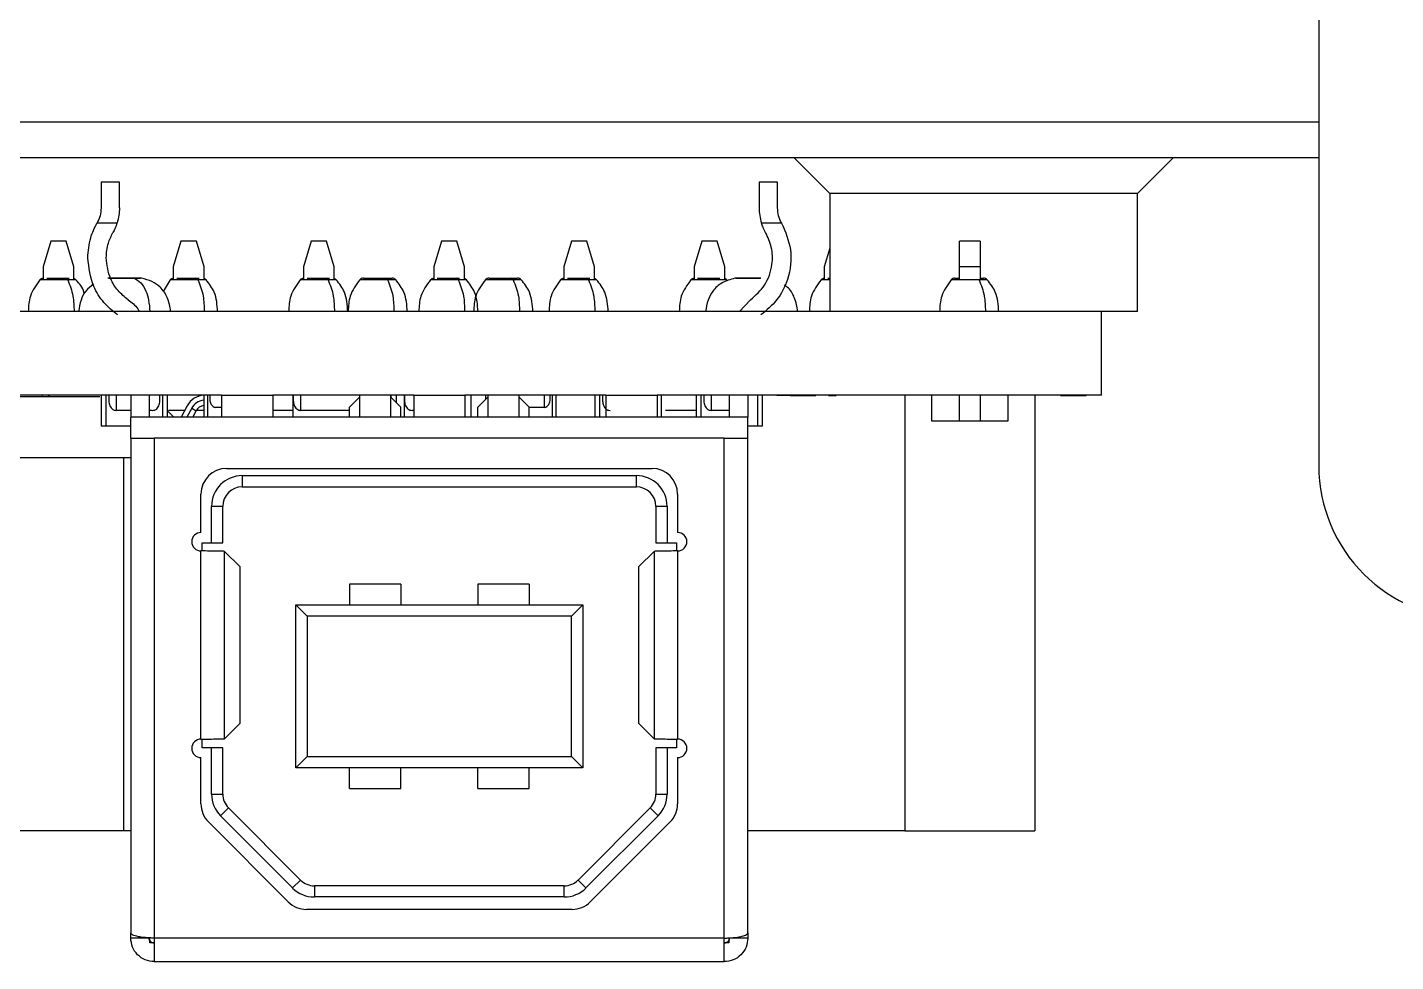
# Model space of a CAD drawing. Header units: millimetres. Extents: x -2889 to 8174, y 2447 to 8478.
# Drawn here: x 2686.543 to 2689.212, y 3457.852 to 3459.674 of the extents above; entities that cross this region are included whole.
import ezdxf

# ---------------------------------------------------------------- set-up
doc = ezdxf.new("R2010")
doc.units = ezdxf.units.MM

msp = doc.modelspace()

# ---------------------------------------------------------------- linework, layer by layer
at = {"color": 7, "linetype": 'Continuous', "lineweight": 25}
for p, q in [((2689.0625, 3459.7195), (2689.0625, 3458.8195)), ((2684.365, 3459.4895), (2689.0625, 3459.4895)), ((2689.0625, 3459.4195), (2684.365, 3459.4195)), ((2688.0387, 3459.4195), (2688.1087, 3459.3495)), ((2688.7087, 3459.3495), (2688.7787, 3459.4195)), ((2686.6867, 3459.3715), (2686.6867, 3459.3215)), ((2686.7227, 3459.3715), (2686.6867, 3459.3715)), ((2686.7227, 3459.3215), (2686.7227, 3459.3715)), ((2687.9707, 3459.3715), (2687.9707, 3459.3215)), ((2688.0067, 3459.3715), (2687.9707, 3459.3715)), ((2688.0067, 3459.3215), (2688.0067, 3459.3715)), ((2688.1087, 3459.3495), (2688.1087, 3459.1195)), ((2688.7087, 3459.3495), (2688.1087, 3459.3495)), ((2688.7087, 3459.1195), (2688.7087, 3459.3495)), ((2686.679, 3459.2922), (2686.7181, 3459.2922)), ((2687.9753, 3459.2922), (2688.0143, 3459.2922)), ((2688.0143, 3459.2922), (2688.0146, 3459.2918)), ((2686.5887, 3459.2565), (2686.5737, 3459.2065)), ((2686.6187, 3459.2565), (2686.5887, 3459.2565)), ((2686.6337, 3459.2065), (2686.6187, 3459.2565)), ((2686.8427, 3459.2565), (2686.8277, 3459.2065)), ((2686.8727, 3459.2565), (2686.8427, 3459.2565)), ((2686.8877, 3459.2065), (2686.8727, 3459.2565)), ((2687.0967, 3459.2565), (2687.0817, 3459.2065)), ((2687.1267, 3459.2565), (2687.0967, 3459.2565)), ((2687.1417, 3459.2065), (2687.1267, 3459.2565)), ((2687.3507, 3459.2565), (2687.3357, 3459.2065)), ((2687.3807, 3459.2565), (2687.3507, 3459.2565)), ((2687.3957, 3459.2065), (2687.3807, 3459.2565)), ((2687.6047, 3459.2565), (2687.5897, 3459.2065)), ((2687.6347, 3459.2565), (2687.6047, 3459.2565)), ((2687.6497, 3459.2065), (2687.6347, 3459.2565)), ((2687.8587, 3459.2565), (2687.8437, 3459.2065)), ((2687.8887, 3459.2565), (2687.8587, 3459.2565)), ((2687.9037, 3459.2065), (2687.8887, 3459.2565)), ((2688.4017, 3459.2565), (2688.3617, 3459.2565)), ((2688.3617, 3459.2065), (2688.3617, 3459.2565)), ((2688.4017, 3459.2565), (2688.4017, 3459.2065)), ((2688.1087, 3459.2432), (2688.0977, 3459.2065)), ((2686.5737, 3459.2065), (2686.5737, 3459.1827)), ((2686.6337, 3459.1808), (2686.6337, 3459.2065)), ((2686.8277, 3459.2065), (2686.8277, 3459.1827)), ((2686.8877, 3459.1808), (2686.8877, 3459.2065)), ((2687.0817, 3459.2065), (2687.0817, 3459.1827)), ((2687.1417, 3459.1808), (2687.1417, 3459.2065)), ((2687.3357, 3459.2065), (2687.3357, 3459.1827)), ((2687.3957, 3459.1808), (2687.3957, 3459.2065)), ((2687.5897, 3459.2065), (2687.5897, 3459.1827)), ((2687.6497, 3459.1808), (2687.6497, 3459.2065)), ((2687.8437, 3459.2065), (2687.8437, 3459.1827)), ((2687.9037, 3459.1808), (2687.9037, 3459.2065)), ((2688.0977, 3459.2065), (2688.0977, 3459.1827)), ((2688.4017, 3459.2065), (2688.3617, 3459.2065)), ((2688.3617, 3459.1822), (2688.3617, 3459.2065)), ((2688.4017, 3459.2065), (2688.4017, 3459.1809)), ((2686.5807, 3459.1845), (2686.6177, 3459.1845)), ((2686.6177, 3459.1845), (2686.6243, 3459.1845)), ((2686.7017, 3459.1845), (2686.7498, 3459.1845)), ((2686.7498, 3459.1845), (2686.7639, 3459.1845)), ((2686.8214, 3459.1814), (2686.8079, 3459.1583)), ((2686.8347, 3459.1845), (2686.8717, 3459.1845)), ((2686.8717, 3459.1845), (2686.8783, 3459.1845)), ((2687.0887, 3459.1845), (2687.1257, 3459.1845)), ((2687.1257, 3459.1845), (2687.1323, 3459.1845)), ((2687.1988, 3459.1845), (2687.2418, 3459.1845)), ((2687.2418, 3459.1845), (2687.2544, 3459.1845)), ((2687.3427, 3459.1845), (2687.3797, 3459.1845)), ((2687.3797, 3459.1845), (2687.3863, 3459.1845)), ((2687.4438, 3459.1845), (2687.4868, 3459.1845)), ((2687.4868, 3459.1845), (2687.4994, 3459.1845)), ((2687.5967, 3459.1845), (2687.6337, 3459.1845)), ((2687.6337, 3459.1845), (2687.6403, 3459.1845)), ((2687.8507, 3459.1845), (2687.8877, 3459.1845)), ((2687.8877, 3459.1845), (2687.8943, 3459.1845)), ((2687.9252, 3459.1845), (2687.9733, 3459.1845)), ((2688.1047, 3459.1845), (2688.1087, 3459.1845)), ((2688.3527, 3459.1845), (2688.3617, 3459.1845)), ((2688.4017, 3459.1845), (2688.4083, 3459.1845)), ((2687.9325, 3459.1195), (2687.9537, 3459.1423)), ((2688.6387, 3459.1195), (2683.2787, 3459.1195)), ((2688.6387, 3458.9565), (2688.6387, 3459.1195)), ((2688.7087, 3459.1195), (2688.6387, 3459.1195)), ((2686.9217, 3458.9565), (2684.8687, 3458.9565)), ((2686.4581, 3458.954), (2686.6844, 3458.954)), ((2686.5846, 3458.954), (2686.5846, 3458.9565)), ((2686.5846, 3458.9564), (2686.5846, 3458.9565)), ((2686.6867, 3458.9565), (2686.6867, 3458.8965)), ((2686.6967, 3458.8965), (2686.6967, 3458.9565)), ((2686.7447, 3458.9565), (2686.7447, 3458.9135)), ((2686.7807, 3458.9565), (2686.7807, 3458.9135)), ((2686.8167, 3458.9135), (2686.8167, 3458.9565)), ((2686.887, 3458.9565), (2686.887, 3458.9135)), ((2686.9217, 3458.9565), (2686.9217, 3458.9135)), ((2686.9217, 3458.9565), (2687.0217, 3458.9565)), ((2687.0217, 3458.9565), (2687.0217, 3458.9135)), ((2687.2967, 3458.9565), (2687.0217, 3458.9565)), ((2687.0618, 3458.9564), (2687.0618, 3458.9565)), ((2687.0618, 3458.9135), (2687.0618, 3458.9565)), ((2687.1917, 3458.9531), (2687.1717, 3458.9331)), ((2687.1917, 3458.9135), (2687.1917, 3458.9565)), ((2687.2517, 3458.9565), (2687.2517, 3458.9135)), ((2687.2525, 3458.9555), (2687.2517, 3458.9555)), ((2687.2517, 3458.9531), (2687.2717, 3458.9331)), ((2687.2525, 3458.9522), (2687.2525, 3458.9565)), ((2687.2786, 3458.9564), (2687.2786, 3458.9565)), ((2687.2786, 3458.9135), (2687.2786, 3458.9565)), ((2687.2967, 3458.9565), (2687.2967, 3458.9135)), ((2687.2967, 3458.9565), (2687.3967, 3458.9565)), ((2687.3967, 3458.9565), (2687.3967, 3458.9135)), ((2687.6717, 3458.9565), (2687.3967, 3458.9565)), ((2687.4086, 3458.9564), (2687.4086, 3458.9565)), ((2687.4086, 3458.9135), (2687.4086, 3458.9565)), ((2687.4417, 3458.9531), (2687.4217, 3458.9331)), ((2687.4375, 3458.9489), (2687.4375, 3458.9565)), ((2687.4417, 3458.9135), (2687.4417, 3458.9565)), ((2687.5017, 3458.9565), (2687.5017, 3458.9135)), ((2687.5125, 3458.9563), (2687.5017, 3458.9563)), ((2687.5017, 3458.9531), (2687.5217, 3458.9331)), ((2687.575, 3458.9135), (2687.575, 3458.9565)), ((2687.6499, 3458.9565), (2687.6499, 3458.9135)), ((2687.6717, 3458.9565), (2687.7717, 3458.9565)), ((2687.6717, 3458.9565), (2687.6717, 3458.9135)), ((2687.7717, 3458.9565), (2687.7717, 3458.9135)), ((2688.6387, 3458.9565), (2687.7717, 3458.9565)), ((2687.7799, 3458.9135), (2687.7799, 3458.9565)), ((2687.8475, 3458.9565), (2687.8475, 3458.9135)), ((2687.9127, 3458.9135), (2687.9127, 3458.9565)), ((2687.9487, 3458.9565), (2687.9487, 3458.9135)), ((2687.9675, 3458.9565), (2687.9675, 3458.8965)), ((2687.9775, 3458.8965), (2687.9775, 3458.9565)), ((2687.9782, 3458.9555), (2687.9782, 3458.9565)), ((2687.9808, 3458.9555), (2687.9808, 3458.9565)), ((2687.9913, 3458.9555), (2687.9913, 3458.9565)), ((2688.0051, 3458.9555), (2688.0051, 3458.9565)), ((2688.032, 3458.9555), (2688.0051, 3458.9555)), ((2688.032, 3458.9555), (2688.032, 3458.9565)), ((2688.032, 3458.9555), (2688.0814, 3458.9555)), ((2688.084, 3458.9555), (2688.084, 3458.9565)), ((2688.1058, 3458.9555), (2688.1058, 3458.9565)), ((2688.1058, 3458.9555), (2688.1109, 3458.9555)), ((2688.1109, 3458.9555), (2688.1109, 3458.9565)), ((2688.1112, 3458.9555), (2688.1112, 3458.9565)), ((2688.121, 3458.9555), (2688.121, 3458.9565)), ((2688.1369, 3458.9555), (2688.1369, 3458.9565)), ((2688.1505, 3458.9555), (2688.1505, 3458.9565)), ((2688.1658, 3458.9555), (2688.1658, 3458.9565)), ((2688.1891, 3458.9555), (2688.1891, 3458.9565)), ((2688.2128, 3458.9555), (2688.2128, 3458.9565)), ((2688.2179, 3458.9555), (2688.2179, 3458.9565)), ((2688.2547, 3458.9565), (2688.2547, 3458.1065)), ((2688.3067, 3458.9565), (2688.3067, 3458.9065)), ((2688.3617, 3458.9065), (2688.3617, 3458.9565)), ((2688.4017, 3458.9565), (2688.4017, 3458.9065)), ((2688.4567, 3458.9065), (2688.4567, 3458.9565)), ((2688.5087, 3458.9565), (2688.5087, 3458.1065)), ((2688.5343, 3458.9555), (2688.5343, 3458.9565)), ((2688.5417, 3458.9555), (2688.5417, 3458.9565)), ((2688.5587, 3458.9555), (2688.5587, 3458.9565)), ((2688.5587, 3458.9555), (2688.6087, 3458.9555)), ((2688.6087, 3458.9555), (2688.6087, 3458.9565)), ((2686.7447, 3458.9265), (2686.7167, 3458.9265)), ((2686.7867, 3458.9265), (2686.7807, 3458.9265)), ((2686.8167, 3458.9255), (2686.8281, 3458.914)), ((2686.85, 3458.9265), (2686.8186, 3458.9265)), ((2686.8547, 3458.9354), (2686.843, 3458.9135)), ((2686.8636, 3458.9307), (2686.8724, 3458.926)), ((2686.8657, 3458.9135), (2686.8724, 3458.926)), ((2686.887, 3458.9265), (2686.8727, 3458.9265)), ((2686.9217, 3458.9325), (2686.911, 3458.9325)), ((2687.0618, 3458.9265), (2687.0217, 3458.9265)), ((2687.1717, 3458.9265), (2687.0768, 3458.9265)), ((2687.1717, 3458.9135), (2687.1717, 3458.9331)), ((2687.2717, 3458.9135), (2687.2717, 3458.9331)), ((2687.2967, 3458.9265), (2687.2936, 3458.9265)), ((2687.4217, 3458.9135), (2687.4217, 3458.9331)), ((2687.5217, 3458.9135), (2687.5217, 3458.9331)), ((2687.551, 3458.9325), (2687.5217, 3458.9325)), ((2687.8475, 3458.9265), (2687.788, 3458.9265)), ((2687.9127, 3458.9265), (2687.8775, 3458.9265)), ((2687.9487, 3458.9135), (2686.7447, 3458.9135)), ((2686.7447, 3458.8725), (2686.7447, 3458.9135)), ((2686.8281, 3458.914), (2686.8281, 3458.9135)), ((2687.9487, 3458.8725), (2687.9487, 3458.9135)), ((2688.3067, 3458.9065), (2688.4567, 3458.9065)), ((2686.6867, 3458.8965), (2686.6967, 3458.8965)), ((2686.6967, 3458.8965), (2686.7447, 3458.8965)), ((2686.7447, 3458.8725), (2686.7447, 3457.9075)), ((2686.7447, 3458.8725), (2686.7907, 3458.8725)), ((2686.7907, 3458.8725), (2686.7907, 3457.8975)), ((2687.9027, 3458.8725), (2686.7907, 3458.8725)), ((2687.9027, 3457.8975), (2687.9027, 3458.8725)), ((2687.9027, 3458.8725), (2687.9487, 3458.8725)), ((2687.9487, 3458.8965), (2687.9675, 3458.8965)), ((2687.9487, 3457.9075), (2687.9487, 3458.8725)), ((2687.9675, 3458.8965), (2687.9775, 3458.8965)), ((2686.7447, 3458.834), (2686.4581, 3458.834)), ((2686.7307, 3458.834), (2686.7307, 3458.1065)), ((2686.9317, 3458.8135), (2687.7617, 3458.8135)), ((2686.9622, 3458.7995), (2687.7312, 3458.7995)), ((2686.9622, 3458.7995), (2686.9622, 3458.7775)), ((2687.7312, 3458.7775), (2687.7312, 3458.7995)), ((2686.9622, 3458.7775), (2687.7312, 3458.7775)), ((2686.8817, 3458.6885), (2686.8817, 3458.7635)), ((2686.9022, 3458.6685), (2686.9022, 3458.7395)), ((2686.9242, 3458.7395), (2686.9022, 3458.7395)), ((2686.9242, 3458.6685), (2686.9242, 3458.7395)), ((2687.7692, 3458.7395), (2687.7692, 3458.6685)), ((2687.7911, 3458.7395), (2687.7692, 3458.7395)), ((2687.7911, 3458.7395), (2687.7911, 3458.6685)), ((2687.8117, 3458.7635), (2687.8117, 3458.6885)), ((2686.8842, 3458.6685), (2686.9022, 3458.6685)), ((2686.8842, 3458.6525), (2686.8842, 3458.6685)), ((2686.9022, 3458.6685), (2686.9242, 3458.6685)), ((2687.7692, 3458.6685), (2687.7911, 3458.6685)), ((2687.7911, 3458.6685), (2687.8092, 3458.6685)), ((2687.8092, 3458.6685), (2687.8092, 3458.6525)), ((2686.8817, 3458.2855), (2686.8817, 3458.6525)), ((2686.9275, 3458.2863), (2686.9275, 3458.6517)), ((2686.9275, 3458.6517), (2686.9572, 3458.6219)), ((2687.7361, 3458.6219), (2687.7658, 3458.6517)), ((2687.7658, 3458.6517), (2687.7658, 3458.2863)), ((2687.8117, 3458.6525), (2687.8117, 3458.2855)), ((2686.9572, 3458.6219), (2686.9572, 3458.3162)), ((2687.7361, 3458.3162), (2687.7361, 3458.6219)), ((2687.2717, 3458.5875), (2687.1717, 3458.5875)), ((2687.1717, 3458.5875), (2687.1717, 3458.5475)), ((2687.2717, 3458.5875), (2687.2717, 3458.5475)), ((2687.5217, 3458.5875), (2687.4217, 3458.5875)), ((2687.4217, 3458.5875), (2687.4217, 3458.5479)), ((2687.5217, 3458.5875), (2687.5217, 3458.5479)), ((2687.0667, 3458.2295), (2687.0667, 3458.5475)), ((2687.0667, 3458.5475), (2687.0886, 3458.5256)), ((2687.0667, 3458.5475), (2687.6267, 3458.5475)), ((2687.0886, 3458.5256), (2687.0886, 3458.2515)), ((2687.6047, 3458.5256), (2687.0886, 3458.5256)), ((2687.6047, 3458.5256), (2687.6267, 3458.5475)), ((2687.6047, 3458.2515), (2687.6047, 3458.5256)), ((2687.6267, 3458.5475), (2687.6267, 3458.2295)), ((2686.9572, 3458.3162), (2686.9275, 3458.2863)), ((2687.7658, 3458.2863), (2687.7361, 3458.3162)), ((2686.8842, 3458.2685), (2686.8842, 3458.2856)), ((2687.8092, 3458.2856), (2687.8092, 3458.2685)), ((2686.9022, 3458.2685), (2686.8842, 3458.2685)), ((2686.9022, 3458.1783), (2686.9022, 3458.2685)), ((2686.9242, 3458.2685), (2686.9022, 3458.2685)), ((2686.9242, 3458.1783), (2686.9242, 3458.2685)), ((2687.7692, 3458.2685), (2687.7692, 3458.1783)), ((2687.7911, 3458.2685), (2687.7692, 3458.2685)), ((2687.7911, 3458.2685), (2687.7911, 3458.1783)), ((2687.8092, 3458.2685), (2687.7911, 3458.2685)), ((2686.8817, 3458.1593), (2686.8817, 3458.2495)), ((2687.0667, 3458.2295), (2687.0886, 3458.2515)), ((2687.0886, 3458.2515), (2687.6047, 3458.2515)), ((2687.6047, 3458.2515), (2687.6267, 3458.2295)), ((2687.8117, 3458.2495), (2687.8117, 3458.1593)), ((2687.6267, 3458.2295), (2687.0667, 3458.2295)), ((2687.1717, 3458.1895), (2687.1717, 3458.2292)), ((2687.2717, 3458.1895), (2687.2717, 3458.2295)), ((2687.4217, 3458.1895), (2687.4217, 3458.2295)), ((2687.5217, 3458.1895), (2687.5217, 3458.2295)), ((2686.9022, 3458.1783), (2686.9242, 3458.1783)), ((2687.1717, 3458.1895), (2687.2717, 3458.1895)), ((2687.4217, 3458.1895), (2687.5217, 3458.1895)), ((2687.7692, 3458.1783), (2687.7911, 3458.1783)), ((2686.9353, 3458.1514), (2686.9198, 3458.1359)), ((2687.076, 3458.0107), (2686.9353, 3458.1514)), ((2687.758, 3458.1514), (2687.6173, 3458.0107)), ((2687.7735, 3458.1359), (2687.758, 3458.1514)), ((2687.052, 3457.9682), (2686.8963, 3458.1239)), ((2687.0605, 3457.9952), (2686.9198, 3458.1359)), ((2687.7735, 3458.1359), (2687.6328, 3457.9952)), ((2687.797, 3458.1239), (2687.6413, 3457.9682)), ((2686.7307, 3458.1065), (2686.4767, 3458.1065)), ((2686.7447, 3458.1065), (2686.7307, 3458.1065)), ((2688.2547, 3458.1065), (2687.9487, 3458.1065)), ((2688.2547, 3458.1065), (2688.5087, 3458.1065)), ((2687.0605, 3457.9952), (2687.076, 3458.0107)), ((2687.1029, 3457.9995), (2687.1029, 3457.9776)), ((2687.5904, 3457.9995), (2687.1029, 3457.9995)), ((2687.5904, 3457.9776), (2687.5904, 3457.9995)), ((2687.6173, 3458.0107), (2687.6328, 3457.9952)), ((2687.5904, 3457.9776), (2687.1029, 3457.9776)), ((2687.6059, 3457.9535), (2687.0874, 3457.9535)), ((2686.7447, 3457.8975), (2686.7447, 3457.9075)), ((2686.7807, 3457.8975), (2686.7447, 3457.8975)), ((2686.7817, 3457.8885), (2686.7817, 3457.8977)), ((2686.7907, 3457.8885), (2686.7817, 3457.8885)), ((2687.9027, 3457.8975), (2686.7907, 3457.8975)), ((2686.7907, 3457.8975), (2686.7907, 3457.8515)), ((2687.9027, 3457.8515), (2687.9027, 3457.8975)), ((2687.9117, 3457.8885), (2687.9027, 3457.8885)), ((2687.9117, 3457.8977), (2687.9117, 3457.8885)), ((2687.9487, 3457.8975), (2687.9127, 3457.8975)), ((2687.9487, 3457.9075), (2687.9487, 3457.8975)), ((2686.7907, 3457.8515), (2687.9027, 3457.8515))]:
    msp.add_line(p, q, dxfattribs=at)
at = {"color": 8, "linetype": 'Continuous', "lineweight": 25}
for p, q in [((2686.6217, 3459.1814), (2686.5674, 3459.1814)), ((2686.6331, 3459.1814), (2686.6217, 3459.1814)), ((2686.6376, 3459.1814), (2686.6337, 3459.1814)), ((2686.7508, 3459.1844), (2686.7002, 3459.1844)), ((2686.7658, 3459.1844), (2686.7508, 3459.1844)), ((2686.8757, 3459.1814), (2686.8214, 3459.1814)), ((2686.8871, 3459.1814), (2686.8757, 3459.1814)), ((2686.8916, 3459.1814), (2686.8877, 3459.1814)), ((2687.1297, 3459.1814), (2687.0754, 3459.1814)), ((2687.1411, 3459.1814), (2687.1297, 3459.1814)), ((2687.1456, 3459.1814), (2687.1417, 3459.1814)), ((2687.2458, 3459.1814), (2687.1915, 3459.1814)), ((2687.2617, 3459.1814), (2687.2458, 3459.1814)), ((2687.3837, 3459.1814), (2687.3294, 3459.1814)), ((2687.3951, 3459.1814), (2687.3837, 3459.1814)), ((2687.3996, 3459.1814), (2687.3957, 3459.1814)), ((2687.4908, 3459.1814), (2687.4365, 3459.1814)), ((2687.5067, 3459.1814), (2687.4908, 3459.1814)), ((2687.6377, 3459.1814), (2687.5834, 3459.1814)), ((2687.6491, 3459.1814), (2687.6377, 3459.1814)), ((2687.6536, 3459.1814), (2687.6497, 3459.1814)), ((2687.8917, 3459.1814), (2687.8374, 3459.1814)), ((2687.9031, 3459.1814), (2687.8917, 3459.1814)), ((2687.9076, 3459.1814), (2687.9037, 3459.1814)), ((2687.9743, 3459.1844), (2687.9233, 3459.1844)), ((2688.1087, 3459.1814), (2688.0914, 3459.1814)), ((2688.3997, 3459.1814), (2688.3454, 3459.1814)), ((2688.401, 3459.1814), (2688.3997, 3459.1814)), ((2688.4156, 3459.1814), (2688.4017, 3459.1814)), ((2686.8067, 3458.9565), (2686.8067, 3458.9135)), ((2686.895, 3458.9135), (2686.895, 3458.9565)), ((2687.2625, 3458.9565), (2687.2625, 3458.9422)), ((2687.567, 3458.9565), (2687.567, 3458.9135)), ((2687.6599, 3458.9135), (2687.6599, 3458.9565)), ((2687.8575, 3458.9135), (2687.8575, 3458.9565)), ((2686.8636, 3458.9307), (2686.8544, 3458.9135))]:
    msp.add_line(p, q, dxfattribs=at)
at = {"color": 8, "linetype": 'Continuous', "lineweight": 25, "flags": 128}
msp.add_lwpolyline([(2688.3992, 3459.1823), (2688.3993, 3459.1821), (2688.3997, 3459.1814)], dxfattribs=at)
at = {"color": 7, "linetype": 'Continuous', "lineweight": 25}
for centre, radius, start, end in [((2686.5747, 3459.1745), 0.01, 96.0935, 137.012), ((2686.6171, 3459.1797), 0.00493, 20.2988, 82.7168), ((2686.6303, 3459.1745), 0.01, 42.988, 70.4664), ((2686.7498, 3459.1814), 0.0031, 70.4075, 89.8408), ((2686.7639, 3459.1745), 0.01, 79.1214, 90), ((2686.8287, 3459.1745), 0.01, 96.0935, 137.012), ((2686.8711, 3459.1797), 0.00493, 20.2988, 82.7168), ((2686.8843, 3459.1745), 0.01, 42.988, 70.4664), ((2687.0827, 3459.1745), 0.01, 96.0935, 137.012), ((2687.1251, 3459.1797), 0.00493, 20.2988, 82.7168), ((2687.1383, 3459.1745), 0.01, 42.988, 70.4664), ((2687.1988, 3459.1745), 0.01, 90, 137.012), ((2687.2412, 3459.1797), 0.00493, 20.2988, 82.7168), ((2687.2544, 3459.1745), 0.01, 42.988, 90), ((2687.3367, 3459.1745), 0.01, 96.0935, 137.012), ((2687.3791, 3459.1797), 0.00493, 20.2988, 82.7168), ((2687.3923, 3459.1745), 0.01, 42.988, 70.4664), ((2687.4438, 3459.1745), 0.01, 90, 137.012), ((2687.4862, 3459.1797), 0.00493, 20.2988, 82.7168), ((2687.4994, 3459.1745), 0.01, 42.988, 90), ((2687.5907, 3459.1745), 0.01, 96.0935, 137.012), ((2687.6331, 3459.1797), 0.00493, 20.2988, 82.7168), ((2687.6463, 3459.1745), 0.01, 42.988, 70.4664), ((2687.8447, 3459.1745), 0.01, 96.0935, 137.012), ((2687.8871, 3459.1797), 0.00493, 20.2988, 82.7168), ((2687.9003, 3459.1745), 0.01, 42.988, 70.4664), ((2687.9252, 3459.1745), 0.01, 90, 100.8786), ((2688.0987, 3459.1745), 0.01, 96.0935, 137.012), ((2688.3527, 3459.1745), 0.01, 90, 137.012), ((2688.4083, 3459.1745), 0.01, 42.988, 90), ((2686.5732, 3458.9545), 0.002, 90, 180), ((2686.89, 3458.9165), 0.04, 93.3718, 151.8518), ((2686.89, 3458.9165), 0.02, 98.7784, 151.8518), ((2689.3625, 3458.8195), 0.3, 180, 270), ((2686.9317, 3458.7635), 0.05, 90, 180), ((2686.9622, 3458.7395), 0.0599, 90, 180), ((2687.7312, 3458.7395), 0.0599, 0, 90), ((2687.7617, 3458.7635), 0.05, 0, 90), ((2686.9622, 3458.7395), 0.038, 90, 180), ((2687.7312, 3458.7395), 0.038, 0, 90), ((2686.8817, 3458.6705), 0.018, 90, 180), ((2687.8117, 3458.6705), 0.018, 270, 90), ((2686.8817, 3458.6705), 0.018, 180, 270), ((2686.8817, 3458.2675), 0.018, 90, 180), ((2687.8117, 3458.2675), 0.018, 270, 90), ((2686.8817, 3458.2675), 0.018, 180, 270), ((2686.9622, 3458.1783), 0.0599, 180, 225), ((2686.9622, 3458.1783), 0.038, 180, 225), ((2687.7312, 3458.1783), 0.038, 315, 0), ((2687.7312, 3458.1783), 0.0599, 315, 0), ((2686.9317, 3458.1593), 0.05, 180, 225), ((2687.7617, 3458.1593), 0.05, 315, 0), ((2687.1029, 3458.0375), 0.0599, 225, 270), ((2687.1029, 3458.0375), 0.038, 225, 270), ((2687.5904, 3458.0375), 0.038, 270, 315), ((2687.5904, 3458.0375), 0.0599, 270, 315), ((2687.0874, 3458.0035), 0.05, 225, 270), ((2687.6059, 3458.0035), 0.05, 270, 315)]:
    msp.add_arc(centre, radius, start, end, dxfattribs=at)
at = {"color": 8, "linetype": 'Continuous', "lineweight": 25}
msp.add_arc((2686.89, 3458.9165), 0.03, 95.8395, 151.8518, dxfattribs=at)
at = {"color": 7, "linetype": 'Continuous', "lineweight": 25}
for points, knots in [([(2686.6867, 3459.3215), (2686.6864, 3459.3165), (2686.6858, 3459.3065), (2686.6812, 3459.2969), (2686.679, 3459.2922)], [0, 0, 0, 0, 0.507209, 1, 1, 1, 1]), ([(2686.7227, 3459.3215), (2686.7225, 3459.3168), (2686.7221, 3459.3071), (2686.7194, 3459.2972), (2686.7181, 3459.2922)], [0, 0, 0, 0, 0.4966519, 1, 1, 1, 1]), ([(2687.9707, 3459.3215), (2687.9708, 3459.3166), (2687.9712, 3459.307), (2687.9739, 3459.2971), (2687.9753, 3459.2922)], [0, 0, 0, 0, 0.507313, 1, 1, 1, 1]), ([(2688.0143, 3459.2922), (2688.0121, 3459.2969), (2688.0075, 3459.3065), (2688.007, 3459.3165), (2688.0067, 3459.3215)], [0, 0, 0, 0, 0.4927908, 1, 1, 1, 1]), ([(2686.6608, 3459.2243), (2686.6618, 3459.2375), (2686.6636, 3459.2612), (2686.6741, 3459.2824), (2686.6787, 3459.2918)], [0, 0, 0, 0, 0.5600315, 1, 1, 1, 1]), ([(2686.679, 3459.2922), (2686.6789, 3459.2921), (2686.6789, 3459.292), (2686.6788, 3459.2918), (2686.6787, 3459.2918)], [0, 0, 0, 0, 0.56, 1, 1, 1, 1]), ([(2686.6968, 3459.2243), (2686.6975, 3459.234), (2686.6988, 3459.2514), (2686.7066, 3459.267), (2686.71, 3459.2739)], [0, 0, 0, 0, 0.560031, 1, 1, 1, 1]), ([(2686.7181, 3459.2922), (2686.7168, 3459.2887), (2686.7146, 3459.2824), (2686.7114, 3459.2765), (2686.71, 3459.2739)], [0, 0, 0, 0, 0.560018, 1, 1, 1, 1]), ([(2687.9537, 3459.1423), (2687.9638, 3459.1512), (2687.9847, 3459.1698), (2687.9974, 3459.2081), (2687.9967, 3459.2447), (2687.9877, 3459.2644), (2687.9833, 3459.2739)], [0, 0, 0, 0, 0.2712954, 0.5620907, 0.7886166, 1, 1, 1, 1]), ([(2688.0146, 3459.2918), (2688.0218, 3459.2749), (2688.0367, 3459.2399), (2688.03, 3459.1854), (2688.0078, 3459.1409), (2687.9852, 3459.1219), (2687.9743, 3459.1128)], [0, 0, 0, 0, 0.271393, 0.562216, 0.788696, 1, 1, 1, 1]), ([(2687.9833, 3459.2739), (2687.9815, 3459.2772), (2687.9784, 3459.2831), (2687.9762, 3459.2894), (2687.9753, 3459.2922)], [0, 0, 0, 0, 0.559982, 1, 1, 1, 1]), ([(2686.719, 3459.1128), (2686.7097, 3459.1204), (2686.6908, 3459.136), (2686.6671, 3459.1737), (2686.6632, 3459.2052), (2686.6608, 3459.2243)], [0, 0, 0, 0, 0.277006, 0.562161, 1, 1, 1, 1]), ([(2686.7396, 3459.1423), (2686.7327, 3459.1479), (2686.7189, 3459.1594), (2686.7014, 3459.1871), (2686.6985, 3459.2102), (2686.6968, 3459.2243)], [0, 0, 0, 0, 0.2770063, 0.5621611, 1, 1, 1, 1]), ([(2686.5674, 3459.1814), (2686.56, 3459.1712), (2686.5464, 3459.1527), (2686.5453, 3459.1299), (2686.5448, 3459.1195)], [0, 0, 0, 0, 0.547105, 1, 1, 1, 1]), ([(2686.6217, 3459.1814), (2686.6258, 3459.1712), (2686.6332, 3459.1527), (2686.6338, 3459.1299), (2686.6341, 3459.1195)], [0, 0, 0, 0, 0.547105, 1, 1, 1, 1]), ([(2686.6541, 3459.1538), (2686.6539, 3459.1549), (2686.6522, 3459.1656), (2686.6445, 3459.1739), (2686.6376, 3459.1814)], [0, 0, 0, 0, 0.10481, 1, 1, 1, 1]), ([(2686.6719, 3459.1726), (2686.6665, 3459.1685), (2686.6558, 3459.1603), (2686.6464, 3459.1409), (2686.6441, 3459.127), (2686.6428, 3459.1195)], [0, 0, 0, 0, 0.321171, 0.639323, 1, 1, 1, 1]), ([(2686.7508, 3459.1844), (2686.7556, 3459.182), (2686.7646, 3459.1776), (2686.7745, 3459.1611), (2686.7801, 3459.1411), (2686.7814, 3459.127), (2686.782, 3459.1195)], [0, 0, 0, 0, 0.2849397, 0.5440736, 0.7577564, 1, 1, 1, 1]), ([(2686.8228, 3459.1195), (2686.8212, 3459.1289), (2686.8181, 3459.1463), (2686.8041, 3459.1668), (2686.7858, 3459.1793), (2686.7727, 3459.1826), (2686.7658, 3459.1844)], [0, 0, 0, 0, 0.302199, 0.56562, 0.772234, 1, 1, 1, 1]), ([(2686.8757, 3459.1814), (2686.8798, 3459.1712), (2686.8872, 3459.1527), (2686.8878, 3459.1299), (2686.8881, 3459.1195)], [0, 0, 0, 0, 0.547105, 1, 1, 1, 1]), ([(2686.9142, 3459.1195), (2686.9133, 3459.1326), (2686.9117, 3459.1556), (2686.8977, 3459.1736), (2686.8916, 3459.1814)], [0, 0, 0, 0, 0.568245, 1, 1, 1, 1]), ([(2687.0754, 3459.1814), (2687.068, 3459.1712), (2687.0544, 3459.1527), (2687.0533, 3459.1299), (2687.0528, 3459.1195)], [0, 0, 0, 0, 0.547105, 1, 1, 1, 1]), ([(2687.1297, 3459.1814), (2687.1338, 3459.1712), (2687.1412, 3459.1527), (2687.1418, 3459.1299), (2687.1421, 3459.1195)], [0, 0, 0, 0, 0.547105, 1, 1, 1, 1]), ([(2687.1682, 3459.1195), (2687.1673, 3459.1326), (2687.1657, 3459.1556), (2687.1517, 3459.1736), (2687.1456, 3459.1814)], [0, 0, 0, 0, 0.568245, 1, 1, 1, 1]), ([(2687.1915, 3459.1814), (2687.184, 3459.1712), (2687.1705, 3459.1527), (2687.1694, 3459.1299), (2687.1689, 3459.1195)], [0, 0, 0, 0, 0.547105, 1, 1, 1, 1]), ([(2687.2458, 3459.1814), (2687.2499, 3459.1712), (2687.2573, 3459.1527), (2687.2579, 3459.1299), (2687.2581, 3459.1195)], [0, 0, 0, 0, 0.547105, 1, 1, 1, 1]), ([(2687.2843, 3459.1195), (2687.2834, 3459.1326), (2687.2818, 3459.1556), (2687.2678, 3459.1736), (2687.2617, 3459.1814)], [0, 0, 0, 0, 0.568245, 1, 1, 1, 1]), ([(2687.3294, 3459.1814), (2687.322, 3459.1712), (2687.3084, 3459.1527), (2687.3073, 3459.1299), (2687.3068, 3459.1195)], [0, 0, 0, 0, 0.547105, 1, 1, 1, 1]), ([(2687.3837, 3459.1814), (2687.3878, 3459.1712), (2687.3952, 3459.1527), (2687.3958, 3459.1299), (2687.3961, 3459.1195)], [0, 0, 0, 0, 0.547105, 1, 1, 1, 1]), ([(2687.4222, 3459.1195), (2687.4213, 3459.1326), (2687.4197, 3459.1556), (2687.4057, 3459.1736), (2687.3996, 3459.1814)], [0, 0, 0, 0, 0.568245, 1, 1, 1, 1]), ([(2687.4365, 3459.1814), (2687.429, 3459.1712), (2687.4155, 3459.1527), (2687.4144, 3459.1299), (2687.4139, 3459.1195)], [0, 0, 0, 0, 0.547105, 1, 1, 1, 1]), ([(2687.4908, 3459.1814), (2687.4949, 3459.1712), (2687.5023, 3459.1527), (2687.5029, 3459.1299), (2687.5031, 3459.1195)], [0, 0, 0, 0, 0.547105, 1, 1, 1, 1]), ([(2687.5293, 3459.1195), (2687.5284, 3459.1326), (2687.5268, 3459.1556), (2687.5128, 3459.1736), (2687.5067, 3459.1814)], [0, 0, 0, 0, 0.568245, 1, 1, 1, 1]), ([(2687.5834, 3459.1814), (2687.576, 3459.1712), (2687.5624, 3459.1527), (2687.5613, 3459.1299), (2687.5608, 3459.1195)], [0, 0, 0, 0, 0.547105, 1, 1, 1, 1]), ([(2687.6377, 3459.1814), (2687.6418, 3459.1712), (2687.6492, 3459.1527), (2687.6498, 3459.1299), (2687.6501, 3459.1195)], [0, 0, 0, 0, 0.547105, 1, 1, 1, 1]), ([(2687.6762, 3459.1195), (2687.6753, 3459.1326), (2687.6737, 3459.1556), (2687.6597, 3459.1736), (2687.6536, 3459.1814)], [0, 0, 0, 0, 0.568245, 1, 1, 1, 1]), ([(2687.8374, 3459.1814), (2687.83, 3459.1712), (2687.8164, 3459.1527), (2687.8153, 3459.1299), (2687.8148, 3459.1195)], [0, 0, 0, 0, 0.547105, 1, 1, 1, 1]), ([(2687.9233, 3459.1844), (2687.9147, 3459.182), (2687.8982, 3459.1776), (2687.8801, 3459.1611), (2687.8698, 3459.1411), (2687.8675, 3459.127), (2687.8663, 3459.1195)], [0, 0, 0, 0, 0.2849397, 0.5440736, 0.7577564, 1, 1, 1, 1]), ([(2688.0463, 3459.1195), (2688.0446, 3459.1288), (2688.0414, 3459.146), (2688.0305, 3459.164), (2688.0217, 3459.1696), (2688.0198, 3459.1708)], [0, 0, 0, 0, 0.474291, 0.887721, 1, 1, 1, 1]), ([(2688.0914, 3459.1814), (2688.084, 3459.1712), (2688.0704, 3459.1527), (2688.0693, 3459.1299), (2688.0688, 3459.1195)], [0, 0, 0, 0, 0.547105, 1, 1, 1, 1]), ([(2688.3454, 3459.1814), (2688.338, 3459.1712), (2688.3244, 3459.1527), (2688.3233, 3459.1299), (2688.3228, 3459.1195)], [0, 0, 0, 0, 0.547105, 1, 1, 1, 1]), ([(2688.3997, 3459.1814), (2688.4038, 3459.1712), (2688.4112, 3459.1527), (2688.4118, 3459.1299), (2688.4121, 3459.1195)], [0, 0, 0, 0, 0.547105, 1, 1, 1, 1]), ([(2688.4382, 3459.1195), (2688.4373, 3459.1326), (2688.4357, 3459.1556), (2688.4217, 3459.1736), (2688.4156, 3459.1814)], [0, 0, 0, 0, 0.568245, 1, 1, 1, 1]), ([(2686.7396, 3459.1423), (2686.7465, 3459.1371), (2686.7553, 3459.1306), (2686.7607, 3459.1214), (2686.7618, 3459.1195)], [0, 0, 0, 0, 0.796123, 1, 1, 1, 1]), ([(2686.5846, 3458.9564), (2686.5846, 3458.956), (2686.5846, 3458.9554), (2686.5846, 3458.9548), (2686.5846, 3458.9545)], [0, 0, 0, 0, 0.55999, 1, 1, 1, 1]), ([(2686.7017, 3458.9565), (2686.7017, 3458.9544), (2686.7017, 3458.9516), (2686.7018, 3458.9484), (2686.7019, 3458.9443), (2686.7025, 3458.9392), (2686.705, 3458.9334), (2686.7081, 3458.9297), (2686.712, 3458.9271), (2686.7152, 3458.9267), (2686.7167, 3458.9265)], [0, 0, 0, 0, 0.172485, 0.223651, 0.251437, 0.499994, 0.631714, 0.750415, 0.87803, 1, 1, 1, 1]), ([(2686.7167, 3458.9265), (2686.7167, 3458.9285), (2686.7167, 3458.9324), (2686.7167, 3458.9401), (2686.7167, 3458.9484), (2686.7167, 3458.954), (2686.7167, 3458.9565)], [0, 0, 0, 0, 0.2509029, 0.521662, 0.7754766, 1, 1, 1, 1]), ([(2686.7867, 3458.9265), (2686.7883, 3458.9267), (2686.7915, 3458.927), (2686.7954, 3458.9298), (2686.7984, 3458.9334), (2686.8011, 3458.9396), (2686.8017, 3458.9454), (2686.8017, 3458.9516), (2686.8017, 3458.9544), (2686.8017, 3458.9565)], [0, 0, 0, 0, 0.123658, 0.250155, 0.371737, 0.50054, 0.777579, 0.829182, 1, 1, 1, 1]), ([(2686.899, 3458.9565), (2686.899, 3458.9548), (2686.899, 3458.9526), (2686.899, 3458.9501), (2686.899, 3458.9468), (2686.8996, 3458.9427), (2686.9016, 3458.938), (2686.904, 3458.9351), (2686.9072, 3458.933), (2686.9097, 3458.9327), (2686.911, 3458.9325)], [0, 0, 0, 0, 0.172485, 0.223651, 0.251437, 0.499994, 0.631714, 0.750415, 0.87803, 1, 1, 1, 1]), ([(2687.0618, 3458.9564), (2687.0618, 3458.956), (2687.0618, 3458.9554), (2687.0618, 3458.9548), (2687.0618, 3458.9545)], [0, 0, 0, 0, 0.55999, 1, 1, 1, 1]), ([(2687.0618, 3458.9545), (2687.0618, 3458.9525), (2687.0618, 3458.9499), (2687.0618, 3458.9469), (2687.062, 3458.943), (2687.0627, 3458.9381), (2687.0654, 3458.9327), (2687.0685, 3458.9294), (2687.0723, 3458.927), (2687.0753, 3458.9267), (2687.0768, 3458.9265)], [0, 0, 0, 0, 0.1685512, 0.2208624, 0.2518734, 0.5002248, 0.630483, 0.7498789, 0.877257, 1, 1, 1, 1]), ([(2687.0768, 3458.9265), (2687.0768, 3458.9283), (2687.0768, 3458.9321), (2687.0768, 3458.9398), (2687.0768, 3458.9484), (2687.0768, 3458.954), (2687.0768, 3458.9565)], [0, 0, 0, 0, 0.243502, 0.520317, 0.782298, 1, 1, 1, 1]), ([(2687.2786, 3458.9564), (2687.2786, 3458.956), (2687.2786, 3458.9554), (2687.2786, 3458.9548), (2687.2786, 3458.9545)], [0, 0, 0, 0, 0.55999, 1, 1, 1, 1]), ([(2687.2786, 3458.9545), (2687.2786, 3458.9525), (2687.2786, 3458.9499), (2687.2786, 3458.9469), (2687.2787, 3458.943), (2687.2795, 3458.9381), (2687.2822, 3458.9327), (2687.2853, 3458.9294), (2687.2891, 3458.927), (2687.2921, 3458.9267), (2687.2936, 3458.9265)], [0, 0, 0, 0, 0.1685512, 0.2208624, 0.2518734, 0.5002248, 0.630483, 0.7498789, 0.877257, 1, 1, 1, 1]), ([(2687.4086, 3458.9545), (2687.4086, 3458.9549), (2687.4086, 3458.9555), (2687.4086, 3458.9561), (2687.4086, 3458.9564)], [0, 0, 0, 0, 0.559998, 1, 1, 1, 1]), ([(2687.551, 3458.9565), (2687.551, 3458.9545), (2687.551, 3458.9501), (2687.551, 3458.9434), (2687.551, 3458.9373), (2687.551, 3458.9341), (2687.551, 3458.9325)], [0, 0, 0, 0, 0.224189, 0.476934, 0.747472, 1, 1, 1, 1]), ([(2687.551, 3458.9325), (2687.5523, 3458.9327), (2687.5548, 3458.9329), (2687.558, 3458.9351), (2687.5604, 3458.9381), (2687.5625, 3458.943), (2687.563, 3458.9476), (2687.563, 3458.9526), (2687.563, 3458.9548), (2687.563, 3458.9565)], [0, 0, 0, 0, 0.123658, 0.250155, 0.371737, 0.50054, 0.777579, 0.829182, 1, 1, 1, 1]), ([(2687.6649, 3458.9565), (2687.6649, 3458.9544), (2687.6649, 3458.9516), (2687.665, 3458.9484), (2687.6651, 3458.9443), (2687.6657, 3458.9392), (2687.6683, 3458.9334), (2687.6713, 3458.9297), (2687.6753, 3458.9271), (2687.6784, 3458.9267), (2687.6799, 3458.9265)], [0, 0, 0, 0, 0.172485, 0.223651, 0.251437, 0.499994, 0.631714, 0.750415, 0.87803, 1, 1, 1, 1]), ([(2687.8625, 3458.9565), (2687.8625, 3458.9544), (2687.8625, 3458.9516), (2687.8625, 3458.9484), (2687.8626, 3458.9443), (2687.8633, 3458.9392), (2687.8658, 3458.9334), (2687.8689, 3458.9297), (2687.8728, 3458.9271), (2687.876, 3458.9267), (2687.8775, 3458.9265)], [0, 0, 0, 0, 0.172485, 0.223651, 0.251437, 0.499994, 0.631714, 0.750415, 0.87803, 1, 1, 1, 1]), ([(2687.8775, 3458.9265), (2687.8775, 3458.9285), (2687.8775, 3458.9324), (2687.8775, 3458.9401), (2687.8775, 3458.9484), (2687.8775, 3458.954), (2687.8775, 3458.9565)], [0, 0, 0, 0, 0.2509029, 0.521662, 0.7754766, 1, 1, 1, 1]), ([(2688.1112, 3458.9555), (2688.1131, 3458.9555), (2688.1166, 3458.9555), (2688.1196, 3458.9555), (2688.121, 3458.9555)], [0, 0, 0, 0, 0.559405, 1, 1, 1, 1]), ([(2686.7907, 3457.8975), (2686.7875, 3457.8976), (2686.7806, 3457.8977), (2686.7697, 3457.8985), (2686.7578, 3457.9003), (2686.7471, 3457.9034), (2686.7455, 3457.9061), (2686.7447, 3457.9075)], [0, 0, 0, 0, 0.129551, 0.285142, 0.469624, 0.722177, 1, 1, 1, 1]), ([(2687.9027, 3457.8975), (2687.9058, 3457.8976), (2687.9127, 3457.8977), (2687.9236, 3457.8985), (2687.9355, 3457.9003), (2687.9462, 3457.9034), (2687.9478, 3457.9061), (2687.9487, 3457.9075)], [0, 0, 0, 0, 0.129551, 0.285142, 0.469624, 0.722177, 1, 1, 1, 1])]:
    msp.add_open_spline(points, degree=3, knots=knots, dxfattribs=at)
for points in [[(2686.9275, 3458.6517), (2686.9264, 3458.6518), (2686.9241, 3458.6519), (2686.9134, 3458.6521), (2686.8987, 3458.6523), (2686.8873, 3458.6525), (2686.8817, 3458.6525)], [(2687.8117, 3458.6525), (2687.806, 3458.6525), (2687.7946, 3458.6523), (2687.7799, 3458.6521), (2687.7692, 3458.6519), (2687.7669, 3458.6518), (2687.7658, 3458.6517)], [(2686.8817, 3458.2855), (2686.8873, 3458.2856), (2686.8987, 3458.2857), (2686.9134, 3458.2859), (2686.9241, 3458.2861), (2686.9264, 3458.2863), (2686.9275, 3458.2863)], [(2687.7658, 3458.2863), (2687.7669, 3458.2863), (2687.7692, 3458.2861), (2687.7799, 3458.2859), (2687.7946, 3458.2857), (2687.806, 3458.2856), (2687.8117, 3458.2855)], [(2686.7907, 3457.8515), (2686.7846, 3457.8522), (2686.7726, 3457.8536), (2686.7574, 3457.8643), (2686.7467, 3457.8795), (2686.7453, 3457.8915), (2686.7447, 3457.8975)], [(2686.7907, 3457.8875), (2686.7893, 3457.8877), (2686.7867, 3457.888), (2686.7834, 3457.8903), (2686.7811, 3457.8936), (2686.7808, 3457.8962), (2686.7807, 3457.8975)], [(2687.9127, 3457.8975), (2687.9125, 3457.8962), (2687.9122, 3457.8936), (2687.9099, 3457.8903), (2687.9066, 3457.888), (2687.904, 3457.8877), (2687.9027, 3457.8875)], [(2687.9487, 3457.8975), (2687.948, 3457.8915), (2687.9466, 3457.8795), (2687.9359, 3457.8643), (2687.9207, 3457.8536), (2687.9087, 3457.8522), (2687.9027, 3457.8515)]]:
    msp.add_open_spline(points, degree=3, dxfattribs=at)

doc.saveas('drawing.dxf')
